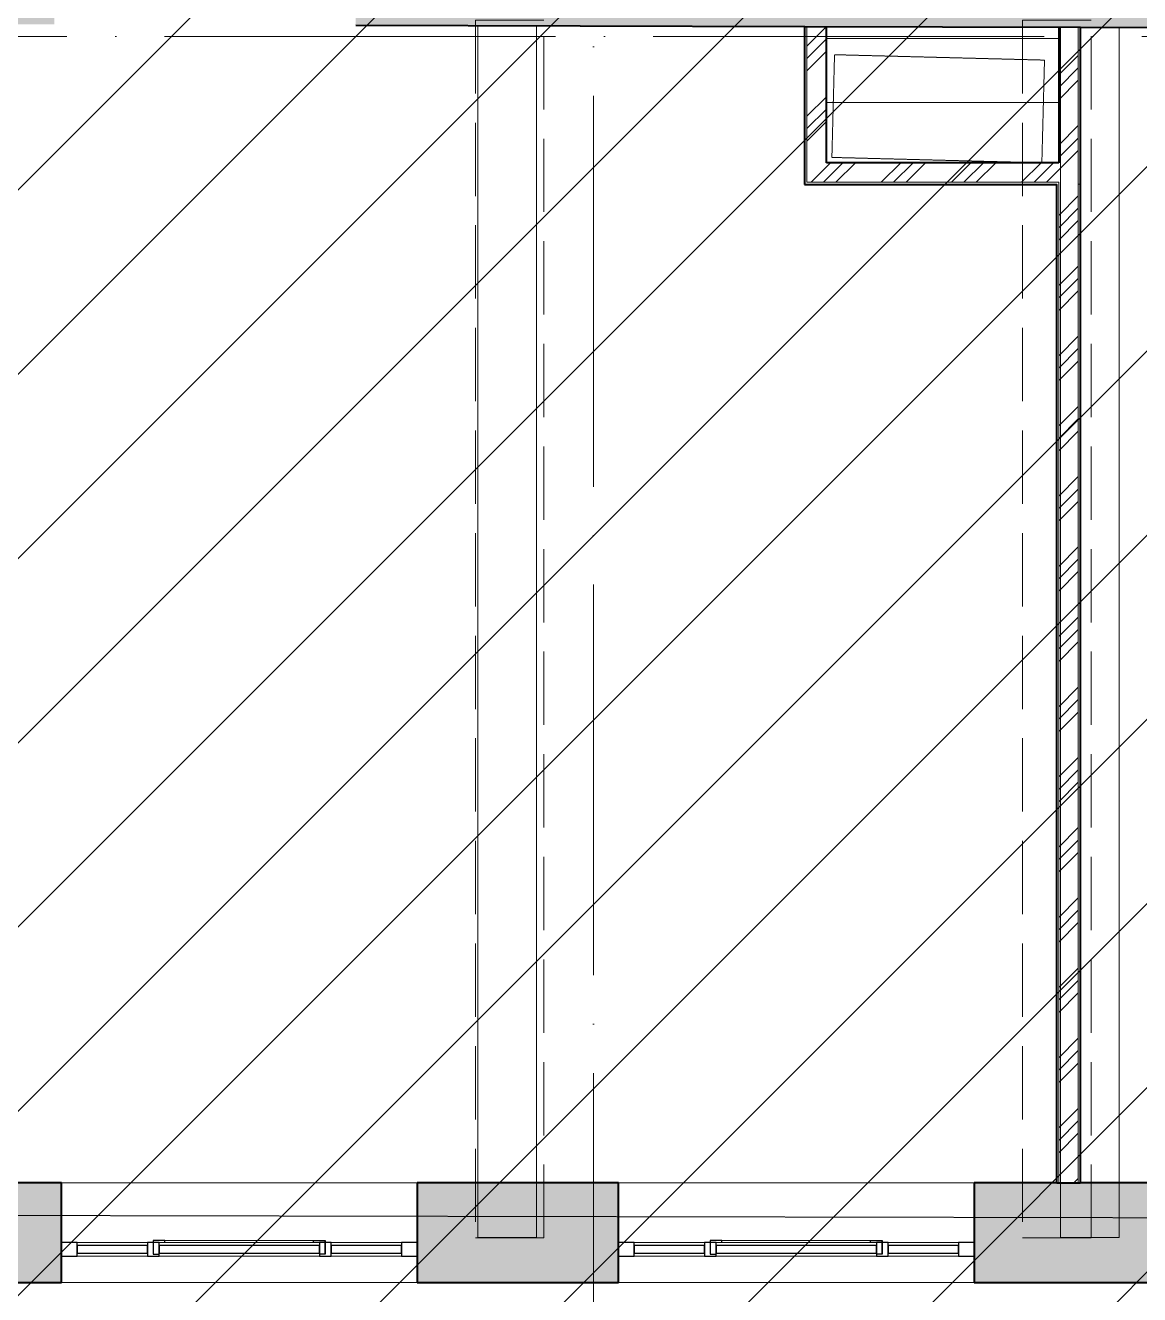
# Model space of a CAD drawing. Header units: millimetres. Extents: x -269164 to 430575, y -569542 to 36130.
# Drawn here: x 206386 to 212087, y -428454 to -421959 of the extents above; entities that cross this region are included whole.
import ezdxf

# ---------------------------------------------------------------- set-up
doc = ezdxf.new("R2010")
doc.units = ezdxf.units.MM
for name, pattern in [('ADSK_Линия сетки', [25, 20, -2.5, 0, -2.5]), ('ADSK_Сверху', [4.5, 3, -1.5]), ('GOST2.303 4', [7, 5, -2, 0])]:
    doc.linetypes.add(name, pattern=pattern)
for name, color, linetype, lineweight in [('_ Окна', 7, 'Continuous', 30), ('Витраж', 7, 'Continuous', 18), ('Каркас', 7, 'Continuous', 18), ('Окна', 7, 'Continuous', 18), ('Оси', 7, 'Continuous', 9), ('Панели витража', 7, 'Continuous', 18), ('Перекрытие', 7, 'Continuous', 18), ('Стены внутренние', 7, 'Continuous', 18), ('Стены наружные', 7, 'Continuous', 18), ('Стены штриховка', 7, 'Continuous', 18)]:
    doc.layers.add(name, color=color, linetype=linetype, lineweight=lineweight)
pattern_1 = [(45, (178182.9, -430621.92), (-179.6051, 179.6051), []), (45, (178246.4, -430621.92), (0, 359.2102), []), (45, (178119.4, -430621.92), (0, 359.2102), [])]

# ---------------------------------------------------------------- blocks, each defined once
blk = doc.blocks.new('Прямоугольный импост - 70х20_60мм-1225109-03 План 3-го этажа маркировочный')
at = {"layer": 'Витраж', "color": 253, "linetype": 'ADSK_Сверху', "true_color": 0xaaaaaa}
for p, q in [((39644.1, 2434.5), (39644.1, 2364.5)), ((39724.1, 2434.5), (39644.1, 2434.5)), ((40114.1, 2434.5), (40084.1, 2434.5)), ((39724.1, 2364.5), (39644.1, 2364.5)), ((40114.1, 2364.5), (40084.1, 2364.5))]:
    blk.add_line(p, q, dxfattribs=at)
blk = doc.blocks.new('Прямоугольный импост - 70х20_60мм-1424711-03 План 3-го этажа маркировочный')
at = {"layer": 'Витраж', "color": 253, "linetype": 'ADSK_Сверху', "true_color": 0xaaaaaa}
for p, q in [((-80, 35), (0, 35)), ((0, 35), (0, -35)), ((0, -35), (-80, -35))]:
    blk.add_line(p, q, dxfattribs=at)
blk = doc.blocks.new('Прямоугольный импост - 70х20_60мм-1424712-03 План 3-го этажа маркировочный')
at = {"layer": 'Витраж', "color": 253, "linetype": 'ADSK_Сверху', "true_color": 0xaaaaaa}
for p, q in [((0, 35), (-80, 35)), ((0, -35), (0, 35)), ((-80, -35), (0, -35))]:
    blk.add_line(p, q, dxfattribs=at)
blk = doc.blocks.new('Прямоугольный импост - 70х20_60мм-1225111-03 План 3-го этажа маркировочный')
at = {"layer": 'Витраж', "color": 253, "linetype": 'ADSK_Сверху', "true_color": 0xaaaaaa}
for p, q in [((40144.1, 2434.5), (40114.1, 2434.5)), ((40994.1, 2434.5), (40964.1, 2434.5)), ((40144.1, 2364.5), (40114.1, 2364.5)), ((40994.1, 2364.5), (40964.1, 2364.5))]:
    blk.add_line(p, q, dxfattribs=at)
blk = doc.blocks.new('Витраж-тент со смещением вовне - 60мм 30 сдвиг-1466942-03 План 3-го этажа маркировочный')
at = {"layer": '_ Окна', "color": 253, "linetype": 'ADSK_Сверху', "true_color": 0xaaaaaa}
for p, q in [((-440, 25), (-440, -45)), ((-440, 25), (-410, 25)), ((-440, -45), (-440, 25)), ((440, 25), (410, 25)), ((440, -45), (440, 25)), ((440, -45), (440, 25)), ((-380, -45), (-440, -45)), ((-380, -35), (-380, -45)), ((380, -35), (380, -45)), ((380, -45), (440, -45))]:
    blk.add_line(p, q, dxfattribs=at)
at = {"layer": 'Окна', "color": 253, "linetype": 'ADSK_Сверху', "true_color": 0xaaaaaa}
blk.add_line((-380, -45), (380, -45), dxfattribs=at)
blk = doc.blocks.new('Прямоугольный импост - 70х20_60мм-1225113-03 План 3-го этажа маркировочный')
at = {"layer": 'Витраж', "color": 253, "linetype": 'ADSK_Сверху', "true_color": 0xaaaaaa}
for p, q in [((41024.1, 2434.5), (40994.1, 2434.5)), ((41464.1, 2434.5), (41384.1, 2434.5)), ((41464.1, 2364.5), (41464.1, 2434.5)), ((41024.1, 2364.5), (40994.1, 2364.5)), ((41464.1, 2364.5), (41384.1, 2364.5))]:
    blk.add_line(p, q, dxfattribs=at)
blk = doc.blocks.new('Прямоугольный импост - 70х60мм-1424709-03 План 3-го этажа маркировочный')
at = {"layer": 'Витраж', "color": 253, "linetype": 'ADSK_Сверху', "true_color": 0xaaaaaa}
for p, q in [((-30, 35), (30, 35)), ((30, -35), (-30, -35))]:
    blk.add_line(p, q, dxfattribs=at)
blk = doc.blocks.new('Прямоугольный импост - 70х60мм-1225009-03 План 3-го этажа маркировочный')
at = {"layer": 'Витраж', "color": 253, "linetype": 'ADSK_Сверху', "true_color": 0xaaaaaa}
for p, q in [((41024.1, 2434.5), (41024.1, 2364.5)), ((41384.1, 2434.5), (41024.1, 2434.5)), ((41384.1, 2364.5), (41384.1, 2434.5)), ((41384.1, 2364.5), (41024.1, 2364.5))]:
    blk.add_line(p, q, dxfattribs=at)
blk = doc.blocks.new('Прямоугольный импост - 70х60мм-1242018-03 План 3-го этажа маркировочный')
at = {"layer": 'Витраж', "color": 253, "linetype": 'ADSK_Сверху', "true_color": 0xaaaaaa}
for p, q in [((40144.1, 2434.5), (40144.1, 2364.5)), ((40964.1, 2434.5), (40144.1, 2434.5)), ((40964.1, 2364.5), (40964.1, 2434.5)), ((40964.1, 2364.5), (40144.1, 2364.5))]:
    blk.add_line(p, q, dxfattribs=at)
blk = doc.blocks.new('Системная панель - _AR_Стекло_40мм_привязка по центру-V6-03 План 3-го этажа маркировочный')
at = {"layer": 'Панели витража', "lineweight": 30}
for p, q in [((180, 20), (-180, 20)), ((-180, 20), (-180, -20)), ((180, -20), (180, 20)), ((-180, -20), (180, -20))]:
    blk.add_line(p, q, dxfattribs=at)
blk = doc.blocks.new('Прямоугольный импост - 70х40_60мм-V7-03 План 3-го этажа маркировочный')
at = {"layer": 'Витраж'}
for p, q in [((41024.1, 2434.5), (41384.1, 2434.5)), ((41024.1, 2364.5), (41384.1, 2364.5))]:
    blk.add_line(p, q, dxfattribs=at)
blk = doc.blocks.new('Прямоугольный импост - 70х20_60мм-1236776-03 План 3-го этажа маркировочный')
at = {"layer": 'Витраж', "lineweight": 30}
for p, q in [((-80, 35), (0, 35)), ((-80, -35), (-80, 35)), ((0, 35), (0, -35)), ((0, -35), (-80, -35))]:
    blk.add_line(p, q, dxfattribs=at)
blk = doc.blocks.new('Прямоугольный импост - 70х20_60мм-1236778-03 План 3-го этажа маркировочный')
at = {"layer": 'Витраж', "lineweight": 30}
for p, q in [((0, 35), (-80, 35)), ((-80, 35), (-80, -35)), ((0, -35), (0, 35)), ((-80, -35), (0, -35))]:
    blk.add_line(p, q, dxfattribs=at)
blk = doc.blocks.new('Прямоугольный импост - 70х40_60мм-V8-03 План 3-го этажа маркировочный')
at = {"layer": 'Витраж'}
for p, q in [((39724.1, 2434.5), (40084.1, 2434.5)), ((39724.1, 2364.5), (40084.1, 2364.5))]:
    blk.add_line(p, q, dxfattribs=at)
blk = doc.blocks.new('Системная панель - _AR_Стекло_40мм_привязка по центру-1261423-03 План 3-го этажа маркировочный')
at = {"layer": 'Панели витража', "lineweight": 30}
for p, q in [((410, 20), (-410, 20)), ((-410, 20), (-410, -20)), ((410, -20), (410, 20)), ((-410, -20), (410, -20))]:
    blk.add_line(p, q, dxfattribs=at)
blk = doc.blocks.new('Прямоугольный импост - 70х40_60мм-1229822-03 План 3-го этажа маркировочный')
at = {"layer": 'Витраж'}
for p, q in [((40144.1, 2434.5), (40964.1, 2434.5)), ((40144.1, 2364.5), (40964.1, 2364.5))]:
    blk.add_line(p, q, dxfattribs=at)
blk = doc.blocks.new('Прямоугольный импост - 70х60мм-1236773-03 План 3-го этажа маркировочный')
at = {"layer": 'Витраж', "lineweight": 30}
for p, q in [((-30, 35), (30, 35)), ((-30, -35), (-30, 35)), ((30, 35), (30, -35)), ((30, -35), (-30, -35))]:
    blk.add_line(p, q, dxfattribs=at)

msp = doc.modelspace()

# ---------------------------------------------------------------- hatches: boundary and pattern name
at = {"lineweight": 13, "true_color": 0x636466}
h = msp.add_hatch(dxfattribs=at)
h.set_pattern_fill('ANSI31', color=251, scale=210)
h.set_pattern_definition([(45, (-1914008.9, -109463.3), (-471.46345, 471.46345), [])])
h.paths.add_polyline_path([(234958.19, -379662.32), (191467.82, -379662.32), (191467.82, -437206.01), (234958.19, -437206.01)])
at = {"layer": 'Стены внутренние', "true_color": 0xc0c0c0}
h = msp.add_hatch(color=9, dxfattribs=at)
h.paths.add_polyline_path([(220305.97, -421990.5), (220303.14, -421610.49), (214126.17, -421594.16), (214125.16, -421974.16), (220248.21, -421990.35)])
h.paths.add_polyline_path([(212625.17, -421970.2), (212625.99, -421590.2), (208077.14, -421578.18), (208076.14, -421958.17), (211751.34, -421967.89)])
h.paths.add_polyline_path([(206533.18, -421954.1), (206533.18, -421574.09), (205555.17, -421571.51), (205555.17, -421951.51)])
h.paths.add_polyline_path([(204054.17, -421947.54), (204054.99, -421567.54), (197068.18, -421549.08), (197067.17, -421929.07), (203726.36, -421946.68)])
h.paths.add_polyline_path([(195521.88, -421924.99), (195522.89, -421544.99), (193346.25, -421539.24), (193345.24, -421919.24), (194979.68, -421923.56)])
h.paths.add_polyline_path([(191845.25, -421915.27), (191845.25, -421535.27), (188699, -421526.95), (188698, -421906.95)])
h.paths.add_polyline_path([(187164.01, -421902.9), (187164.01, -421522.9), (186315.93, -421520.65), (186316.67, -421900.66), (187139.3, -421902.83)])
at = {"layer": 'Стены внутренние', "lineweight": 9}
h = msp.add_hatch(dxfattribs=at)
h.set_pattern_fill('FP_1', color=256, style=0, pattern_type=2)
h.set_pattern_definition(pattern_1)
h.paths.add_polyline_path([(210384.44, -422661.89), (210484.44, -422661.89), (210484.44, -421964.54), (210384.44, -421964.28), (210384.44, -422388.95)])
h = msp.add_hatch(dxfattribs=at)
h.set_pattern_fill('FP_1', color=256, style=0, pattern_type=2)
h.set_pattern_definition(pattern_1)
h.paths.add_polyline_path([(211673.25, -422661.89), (211773.25, -422661.89), (211773.25, -421967.95), (211673.25, -421967.68), (211673.25, -422352.76)])
h = msp.add_hatch(dxfattribs=at)
h.set_pattern_fill('FP_1', color=256, style=0, pattern_type=2)
h.set_pattern_definition(pattern_1)
h.paths.add_polyline_path([(211713.84, -422761.89), (211773.25, -422761.89), (211773.25, -422661.89), (210384.44, -422661.89), (210384.44, -422761.89), (211695.74, -422761.89)])
h = msp.add_hatch(dxfattribs=at)
h.set_pattern_fill('FP_1', color=256, style=0, pattern_type=2)
h.set_pattern_definition(pattern_1)
h.paths.add_polyline_path([(211673.25, -427882.41), (211773.25, -427882.41), (211773.25, -422761.89), (211673.25, -422761.89), (211673.25, -426992.42)])
at = {"layer": 'Стены наружные', "true_color": 0xc0c0c0}
h = msp.add_hatch(color=9, dxfattribs=at)
h.paths.add_polyline_path([(205545.95, -428392.41), (206570.09, -428392.41), (206570.09, -427882.41), (205545.95, -427882.41), (205545.95, -428067.23)])
h.paths.add_polyline_path([(186455.9, -428392.41), (186848.19, -428392.41), (186848.19, -427882.41), (186455.9, -427882.41), (186455.9, -428035.43)])
h.paths.add_polyline_path([(214060.74, -428392.41), (214960.07, -428392.41), (214960.07, -427882.41), (214060.74, -427882.41), (214060.74, -428089.06)])
h.paths.add_polyline_path([(211240.14, -428392.41), (212240.74, -428392.41), (212240.74, -427882.41), (211240.14, -427882.41), (211240.14, -428089.06)])
h.paths.add_polyline_path([(216788.36, -428392.41), (217827.01, -428392.41), (217827.01, -427882.41), (216780.07, -427882.41), (216780.07, -428392.41)])
h.paths.add_polyline_path([(219647.01, -428392.41), (220729.84, -428392.41), (220729.84, -427882.41), (219647.01, -427882.41), (219647.01, -428089.06)])
h.paths.add_polyline_path([(198117.68, -428392.41), (198117.68, -427882.41), (197123.9, -427882.41), (197123.9, -428392.41)])
h.paths.add_polyline_path([(199937.68, -428392.41), (200945.96, -428392.41), (200945.96, -427882.41), (199937.68, -427882.41), (199937.68, -428067.23)])
h.paths.add_polyline_path([(202765.96, -428392.41), (203725.95, -428392.41), (203725.95, -427882.41), (202765.96, -427882.41), (202765.96, -428067.23)])
h.paths.add_polyline_path([(208390.09, -428392.41), (209420.14, -428392.41), (209420.14, -427882.41), (208390.09, -427882.41), (208390.09, -428067.23)])
h.paths.add_polyline_path([(194790.99, -428392.41), (195303.9, -428392.41), (195303.9, -427882.41), (194287.12, -427882.41), (194287.12, -428392.41), (194761.34, -428392.41)])
h.paths.add_polyline_path([(192460.92, -428392.41), (192467.12, -428392.41), (192467.12, -427882.41), (191474.09, -427882.41), (191474.09, -428392.41)])
h.paths.add_polyline_path([(188668.19, -428392.41), (189654.09, -428392.41), (189654.09, -427882.41), (188668.19, -427882.41), (188668.19, -428035.43)])

# ---------------------------------------------------------------- linework, layer by layer
at = {"layer": 'Каркас', "color": 253, "linetype": 'ADSK_Сверху', "true_color": 0xb2b2b2}
for p, q in [((209001.38, -421960.62), (208701.38, -421959.83)), ((208701.38, -421959.83), (208701.38, -428162.19)), ((209001.38, -428162.19), (209001.38, -421960.62)), ((211983.17, -421968.5), (211683.17, -421967.71)), ((211683.17, -421967.71), (211683.17, -428162.19)), ((211983.17, -428162.19), (211983.17, -421968.5)), ((209001.38, -428162.19), (208701.38, -428162.19)), ((211983.17, -428162.19), (211683.17, -428162.19))]:
    msp.add_line(p, q, dxfattribs=at)
at = {"layer": 'Каркас', "color": 253, "linetype": 'ADSK_Сверху', "true_color": 0xaaaaaa}
for p, q in [((208701.38, -421959.83), (208701.38, -428162.19)), ((208701.38, -421959.83), (209001.38, -421960.62)), ((209001.38, -421960.62), (209001.38, -428162.19)), ((211683.17, -421967.71), (211683.17, -428162.19)), ((211683.17, -421967.71), (211983.17, -421968.5)), ((211983.17, -421968.5), (211983.17, -428162.19)), ((208701.38, -428162.19), (209001.38, -428162.19)), ((211683.17, -428162.19), (211983.17, -428162.19))]:
    msp.add_line(p, q, dxfattribs=at)
at = {"layer": 'Каркас', "color": 30, "linetype": 'GOST2.303 4', "ltscale": 75, "true_color": 0xf26722}
for points in [[(209038.56, -421932.65), (208688.56, -421932.13), (208688.56, -428163.72), (209038.56, -428163.72), (209038.56, -421932.65)], [(211838.56, -421932.65), (211488.56, -421932.13), (211488.56, -428163.72), (211838.56, -428163.72), (211838.56, -421932.65)]]:
    msp.add_lwpolyline(points, dxfattribs=at)
at = {"layer": 'Оси', "linetype": 'ADSK_Линия сетки', "ltscale": 100}
for p, q in [((209292.82, -439320.18), (209292.82, -386087.13)), ((167096.68, -422015.13), (235324.62, -422015.13))]:
    msp.add_line(p, q, dxfattribs=at)
at = {"layer": 'Перекрытие', "color": 136, "true_color": 0x008080}
for p, q in [((210484.44, -422026.4), (211673.25, -422026.4)), ((211673.25, -422352.76), (210484.44, -422352.76))]:
    msp.add_line(p, q, dxfattribs=at)
at = {"layer": 'Перекрытие', "color": 9, "linetype": 'ADSK_Сверху', "true_color": 0xaad4d4}
for p, q in [((210526.12, -422109.05), (210512.6, -422634.58)), ((211600.48, -422136.68), (210526.12, -422109.05)), ((211586.96, -422662.21), (211600.48, -422136.68)), ((210512.6, -422634.58), (211586.96, -422662.21)), ((211878, -428059.78), (200601.38, -428037.49)), ((220554.64, -428088.49), (211878, -428059.78))]:
    msp.add_line(p, q, dxfattribs=at)
at = {"layer": 'Стены внутренние', "lineweight": 40}
for p, q in [((208076.14, -421958.17), (210372.44, -421964.24)), ((210372.44, -421964.24), (210372.44, -422773.89)), ((210374.44, -421964.25), (211783.25, -421967.97)), ((210484.44, -422661.89), (210484.44, -421964.54)), ((211673.25, -421967.68), (211673.25, -422661.89)), ((211785.25, -421967.98), (212625.17, -421970.2)), ((211785.25, -427882.41), (211785.25, -421967.98)), ((211673.25, -422661.89), (210484.44, -422661.89)), ((210372.44, -422773.89), (211661.25, -422773.89)), ((211661.25, -422773.89), (211661.25, -427882.41)), ((211663.25, -427882.41), (211783.25, -427882.41))]:
    msp.add_line(p, q, dxfattribs=at)
at = {"layer": 'Стены внутренние', "color": 253, "linetype": 'ADSK_Сверху', "true_color": 0xaaaaaa}
msp.add_line((211586.97, -422661.89), (211574.67, -422661.89), dxfattribs=at)
at = {"layer": 'Стены наружные', "lineweight": 40}
for p, q in [((206570.09, -427882.41), (205545.95, -427882.41)), ((206570.09, -428392.41), (206570.09, -427882.41)), ((209420.14, -427882.41), (208390.09, -427882.41)), ((208390.09, -427882.41), (208390.09, -428392.41)), ((209420.14, -428392.41), (209420.14, -427882.41)), ((211661.25, -427882.41), (211240.14, -427882.41)), ((211240.14, -427882.41), (211240.14, -428392.41)), ((212240.74, -427882.41), (211785.25, -427882.41)), ((205545.95, -428392.41), (206570.09, -428392.41)), ((208390.09, -428392.41), (209420.14, -428392.41)), ((211240.14, -428392.41), (212240.74, -428392.41))]:
    msp.add_line(p, q, dxfattribs=at)
at = {"layer": 'Стены наружные'}
for p, q in [((206570.09, -427882.41), (208390.09, -427882.41)), ((209420.14, -427882.41), (211240.14, -427882.41)), ((208390.09, -428392.41), (206570.09, -428392.41)), ((211240.14, -428392.41), (209420.14, -428392.41))]:
    msp.add_line(p, q, dxfattribs=at)
at = {"layer": 'Стены штриховка'}
for p, q in [((210374.44, -421964.25), (210372.44, -421964.24)), ((210374.44, -421964.25), (210374.44, -422773.89)), ((210384.44, -421964.28), (210384.44, -422761.89)), ((211773.25, -421967.95), (211773.25, -427882.41)), ((211783.25, -421967.97), (211783.25, -427882.41)), ((211785.25, -421967.98), (211783.25, -421967.97)), ((210374.44, -422761.89), (210372.44, -422761.89)), ((210372.44, -422771.89), (211663.25, -422771.89)), ((210384.44, -422761.89), (211673.25, -422761.89)), ((211663.25, -422771.89), (211663.25, -427882.41)), ((211673.25, -422761.89), (211673.25, -427882.41)), ((211773.25, -422771.89), (211785.25, -422771.89)), ((211785.25, -422761.89), (211783.25, -422761.89)), ((211661.25, -427882.41), (211663.25, -427882.41)), ((211783.25, -427882.41), (211785.25, -427882.41))]:
    msp.add_line(p, q, dxfattribs=at)

# ---------------------------------------------------------------- block references
at = {"layer": '_ Окна', "color": 253, "linetype": 'ADSK_Сверху', "true_color": 0xaaaaaa, "rotation": 180}
for p in [(207480.09, -428222.41), (210330.14, -428222.41)]:
    msp.add_blockref('Витраж-тент со смещением вовне - 60мм 30 сдвиг-1466942-03 План 3-го этажа маркировочный', p, dxfattribs=at)
at = {"layer": 'Витраж', "color": 253, "linetype": 'ADSK_Сверху', "true_color": 0xaaaaaa}
for name, p in [('Прямоугольный импост - 70х20_60мм-1225109-03 План 3-го этажа маркировочный', (166925.99, -430621.92)), ('Прямоугольный импост - 70х60мм-1225009-03 План 3-го этажа маркировочный', (165625.99, -430621.92)), ('Прямоугольный импост - 70х20_60мм-1225111-03 План 3-го этажа маркировочный', (166925.99, -430621.92)), ('Прямоугольный импост - 70х60мм-1242018-03 План 3-го этажа маркировочный', (166925.99, -430621.92)), ('Прямоугольный импост - 70х20_60мм-1225113-03 План 3-го этажа маркировочный', (166925.99, -430621.92)), ('Прямоугольный импост - 70х60мм-1225009-03 План 3-го этажа маркировочный', (166925.99, -430621.92)), ('Прямоугольный импост - 70х20_60мм-1424712-03 План 3-го этажа маркировочный', (208390.09, -428222.41)), ('Прямоугольный импост - 70х20_60мм-1225109-03 План 3-го этажа маркировочный', (169776.04, -430621.92)), ('Прямоугольный импост - 70х60мм-1225009-03 План 3-го этажа маркировочный', (168476.04, -430621.92)), ('Прямоугольный импост - 70х20_60мм-1225111-03 План 3-го этажа маркировочный', (169776.04, -430621.92)), ('Прямоугольный импост - 70х60мм-1242018-03 План 3-го этажа маркировочный', (169776.04, -430621.92)), ('Прямоугольный импост - 70х20_60мм-1225113-03 План 3-го этажа маркировочный', (169776.04, -430621.92)), ('Прямоугольный импост - 70х60мм-1225009-03 План 3-го этажа маркировочный', (169776.04, -430621.92)), ('Прямоугольный импост - 70х20_60мм-1424712-03 План 3-го этажа маркировочный', (211240.14, -428222.41))]:
    msp.add_blockref(name, p, dxfattribs=at)
at = {"layer": 'Витраж', "color": 253, "linetype": 'ADSK_Сверху', "true_color": 0xaaaaaa, "extrusion": (0, 0, -1)}
for name, p in [('Прямоугольный импост - 70х20_60мм-1424711-03 План 3-го этажа маркировочный', (-206570.09, -428222.41)), ('Прямоугольный импост - 70х60мм-1424709-03 План 3-го этажа маркировочный', (-207040.09, -428222.41)), ('Прямоугольный импост - 70х60мм-1424709-03 План 3-го этажа маркировочный', (-207920.09, -428222.41)), ('Прямоугольный импост - 70х20_60мм-1424711-03 План 3-го этажа маркировочный', (-209420.14, -428222.41)), ('Прямоугольный импост - 70х60мм-1424709-03 План 3-го этажа маркировочный', (-209890.14, -428222.41)), ('Прямоугольный импост - 70х60мм-1424709-03 План 3-го этажа маркировочный', (-210770.14, -428222.41))]:
    msp.add_blockref(name, p, dxfattribs=at)
at = {"layer": 'Витраж', "extrusion": (0, 0, -1)}
for name, p in [('Прямоугольный импост - 70х20_60мм-1236776-03 План 3-го этажа маркировочный', (-206570.09, -428222.41)), ('Прямоугольный импост - 70х60мм-1236773-03 План 3-го этажа маркировочный', (-207040.09, -428222.41)), ('Прямоугольный импост - 70х60мм-1236773-03 План 3-го этажа маркировочный', (-207920.09, -428222.41)), ('Прямоугольный импост - 70х20_60мм-1236776-03 План 3-го этажа маркировочный', (-209420.14, -428222.41)), ('Прямоугольный импост - 70х60мм-1236773-03 План 3-го этажа маркировочный', (-209890.14, -428222.41)), ('Прямоугольный импост - 70х60мм-1236773-03 План 3-го этажа маркировочный', (-210770.14, -428222.41))]:
    msp.add_blockref(name, p, dxfattribs=at)
at = {"layer": 'Витраж'}
for name, p in [('Прямоугольный импост - 70х40_60мм-V8-03 План 3-го этажа маркировочный', (166925.99, -430621.92)), ('Прямоугольный импост - 70х40_60мм-1229822-03 План 3-го этажа маркировочный', (166925.99, -430621.92)), ('Прямоугольный импост - 70х40_60мм-V7-03 План 3-го этажа маркировочный', (166925.99, -430621.92)), ('Прямоугольный импост - 70х20_60мм-1236778-03 План 3-го этажа маркировочный', (208390.09, -428222.41)), ('Прямоугольный импост - 70х40_60мм-V8-03 План 3-го этажа маркировочный', (169776.04, -430621.92)), ('Прямоугольный импост - 70х40_60мм-1229822-03 План 3-го этажа маркировочный', (169776.04, -430621.92)), ('Прямоугольный импост - 70х40_60мм-V7-03 План 3-го этажа маркировочный', (169776.04, -430621.92)), ('Прямоугольный импост - 70х20_60мм-1236778-03 План 3-го этажа маркировочный', (211240.14, -428222.41))]:
    msp.add_blockref(name, p, dxfattribs=at)
at = {"layer": 'Панели витража', "rotation": 180}
for name, p in [('Системная панель - _AR_Стекло_40мм_привязка по центру-V6-03 План 3-го этажа маркировочный', (206830.09, -428222.41)), ('Системная панель - _AR_Стекло_40мм_привязка по центру-1261423-03 План 3-го этажа маркировочный', (207480.09, -428222.41)), ('Системная панель - _AR_Стекло_40мм_привязка по центру-V6-03 План 3-го этажа маркировочный', (208130.09, -428222.41)), ('Системная панель - _AR_Стекло_40мм_привязка по центру-V6-03 План 3-го этажа маркировочный', (209680.14, -428222.41)), ('Системная панель - _AR_Стекло_40мм_привязка по центру-1261423-03 План 3-го этажа маркировочный', (210330.14, -428222.41)), ('Системная панель - _AR_Стекло_40мм_привязка по центру-V6-03 План 3-го этажа маркировочный', (210980.14, -428222.41))]:
    msp.add_blockref(name, p, dxfattribs=at)

doc.saveas('drawing.dxf')
